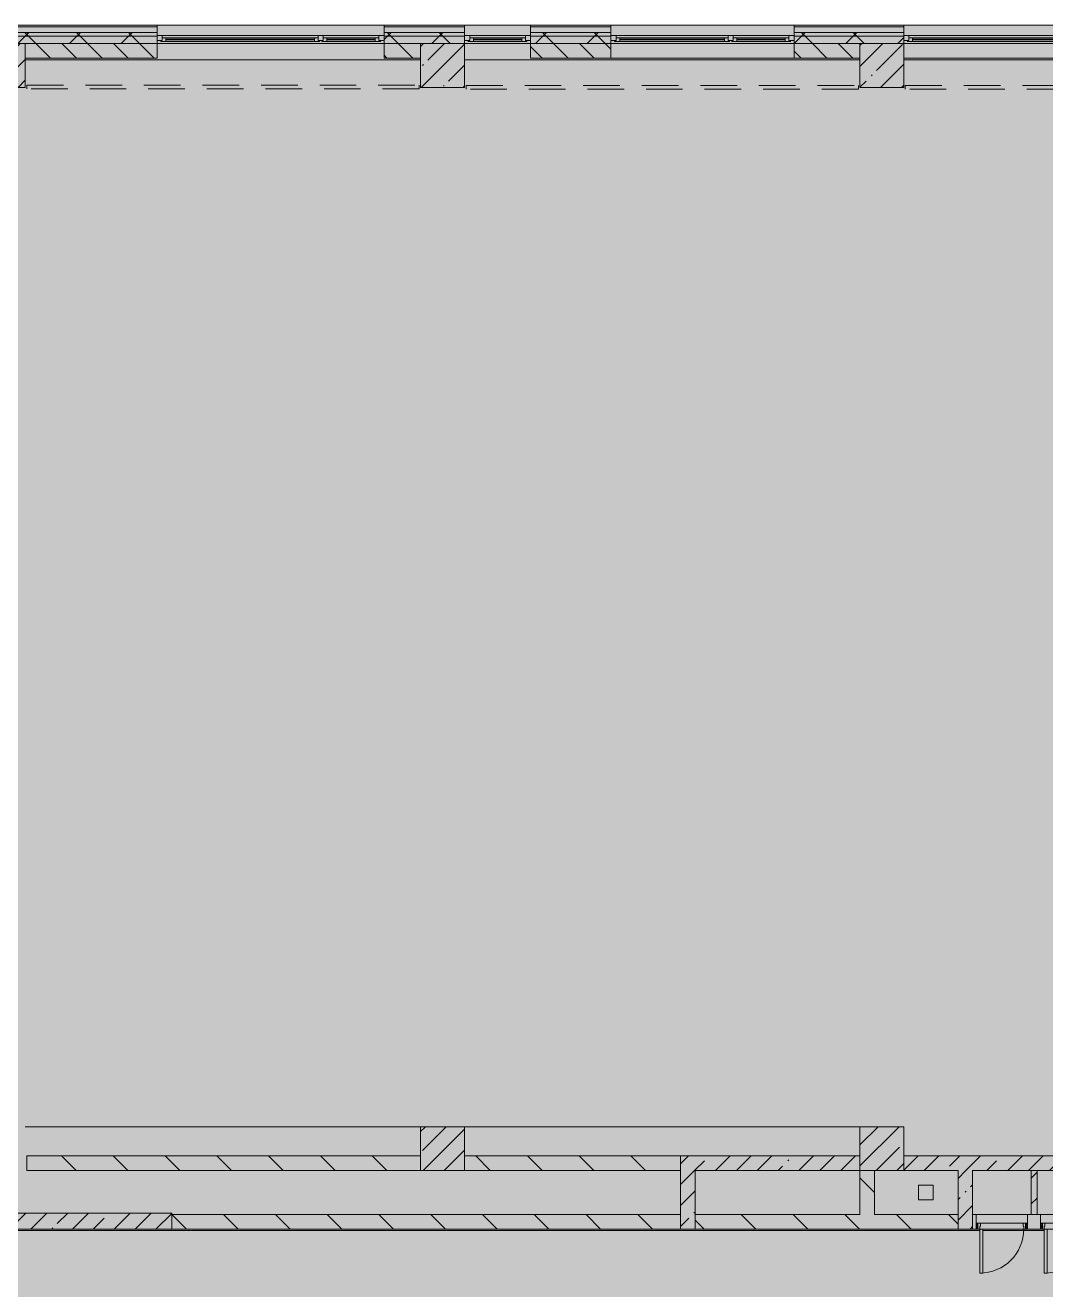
# Model space of a CAD drawing. Header units: millimetres. Extents: x 36059 to 234328, y -8553 to 29000.
# Drawn here: x 150078 to 164016, y 10072 to 27350 of the extents above; entities that cross this region are included whole.
import ezdxf

# ---------------------------------------------------------------- set-up
doc = ezdxf.new("R2010")
doc.units = ezdxf.units.MM
doc.linetypes.add('200_ШТРИХ__ш1_п0_6_', pattern=[800, 500, -300])
doc.layers.add('A-DETL-GENF-2', color=7, linetype='Continuous', lineweight=9, true_color=0xc0c0c0, transparency=0.4)
for name, color, linetype, lineweight in [('A-DETL-MBND-1', 7, '200_ШТРИХ__ш1_п0_6_', 9), ('A-WALL-3', 7, 'Continuous', 5), ('I-WALL-4', 7, 'Continuous', 5), ('S-COLS-3', 7, 'Continuous', 5)]:
    doc.layers.add(name, color=color, linetype=linetype, lineweight=lineweight)
for name, color, linetype, lineweight, true_color in [('A-DOOR-1', 7, 'Continuous', 5, 0xaaaaaa), ('A-DOOR-2', 7, 'Continuous', 5, 0xe2e2e2), ('A-DOOR-3', 7, 'Continuous', 5, 0xb7b7b7), ('A-DOOR-FRAM-1', 7, 'Continuous', 5, 0xe2e2e2), ('A-DOOR-FRAM-2', 7, 'Continuous', 5, 0xaaaaaa), ('A-DOOR-FRAM-3', 7, 'Continuous', 5, 0xb7b7b7), ('A-FLOR-1', 7, 'Continuous', 5, 0xb7b7b7), ('A-GLAZ-3', 7, 'Continuous', 5, 0x737373), ('A-WALL-4', 7, 'Continuous', 5, 0x737373), ('A-WALL-5', 7, 'Continuous', 9, 0x737373), ('I-WALL-3', 7, 'Continuous', 5, 0x737373), ('S-COLS-4', 7, 'Continuous', 5, 0x737373)]:
    doc.layers.add(name, color=color, linetype=linetype, lineweight=lineweight, true_color=true_color)
pattern_1 = [(45, (107317.9, 0), (-353.5534, 353.5534), []), (135, (107317.9, 0), (-353.5534, -353.5534), [])]
pattern_2 = [(45, (107317.9, 0), (-285.1231, 285.1231), []), (45, (107603, 0), (-285.1231, 285.1231), [504.031, -100.806, 16.764, -84.042])]
pattern_3 = [(135, (107317.9, 0), (-353.5534, -353.5534), [])]
pattern_4 = [(135, (1951.41, 164.685), (-14.14214, -14.14214), []), (225, (1951.41, 164.685), (14.14214, -14.14214), [])]
pattern_5 = [(45, (-171.384, 164.685), (-14.1421, 14.1421), []), (135, (-171.384, 164.685), (-14.1421, -14.1421), [])]

# ---------------------------------------------------------------- blocks, each defined once
blk = doc.blocks.new('BSC_Колонна _Прямоугольная - 600х600-23205375-3_10_2_птичка')
at = {"layer": 'S-COLS-3'}
h = blk.add_hatch(dxfattribs=at)
h.set_pattern_fill('FP_113', color=256, style=0, pattern_type=2)
h.set_pattern_definition([(45, (-54460, -12000), (-285.123, 285.123), []), (45, (-54174.88, -12000), (-285.123, 285.123), [504.031, -100.806, 16.764, -84.042])])
h.paths.add_polyline_path([(-300, -300), (300, -300), (300, 300), (-300, 300)])
at = {"layer": 'S-COLS-4'}
for p, q in [((300, 300), (-300, 300)), ((-300, 300), (-300, -300)), ((300, -300), (300, 300)), ((-300, -300), (300, -300))]:
    blk.add_line(p, q, dxfattribs=at)
blk = doc.blocks.new('BSC_Колонна _Прямоугольная - 600х600-V78-3_10_2_птичка')
at = {"layer": 'S-COLS-3'}
h = blk.add_hatch(dxfattribs=at)
h.set_pattern_fill('FP_114', color=256, style=0, pattern_type=2)
h.set_pattern_definition([(45, (-42460, -26800), (-285.123, 285.123), []), (45, (-42174.88, -26800), (-285.123, 285.123), [504.031, -100.806, 16.764, -84.042])])
h.paths.add_polyline_path([(-300, -300), (300, -300), (300, 300), (-300, 300)])
at = {"layer": 'S-COLS-4'}
for p, q in [((300, 300), (-300, 300)), ((-300, 300), (-300, -300)), ((300, -300), (300, 300)), ((-300, -300), (300, -300))]:
    blk.add_line(p, q, dxfattribs=at)
blk = doc.blocks.new('120_Окно_СКБ_2Ст - 120_Окно_СКБ_2Ст 3100х2500 _мал_створка слева_ 2-19089248-3_10_2_птичка')
at = {"layer": 'A-GLAZ-3'}
for p, q in [((-1550, -75), (-1550, -5)), ((-1550, -5), (-1480, -5)), ((1550, -5), (-1550, -5)), ((-1480, -75), (-1550, -75)), ((-1550, -75), (-1500, -75)), ((-1480, -75), (-1500, -75)), ((-1500, -75), (-1500, -85)), ((-1500, -85), (670, -85)), ((670, -85), (-1500, -85)), ((-1480, -5), (-1480, -75)), ((650, -35), (-1480, -35)), ((-1480, -35), (-1480, -75)), ((-1430, -85), (-1430, -35)), ((-1430, -55), (600, -55)), ((600, -65), (-1430, -65)), ((600, -85), (600, -35)), ((650, -75), (650, -5)), ((650, -5), (720, -5)), ((650, -75), (650, -35)), ((720, -75), (650, -75)), ((670, -75), (650, -75)), ((670, -75), (700, -75)), ((670, -85), (670, -75)), ((720, -75), (700, -75)), ((700, -75), (700, -85)), ((700, -85), (1500, -85)), ((1500, -85), (700, -85)), ((720, -5), (720, -75)), ((1480, -35), (720, -35)), ((720, -35), (720, -75)), ((770, -85), (770, -35)), ((770, -55), (1430, -55)), ((1430, -65), (770, -65)), ((1430, -85), (1430, -35)), ((1480, -75), (1480, -5)), ((1480, -5), (1550, -5)), ((1480, -75), (1480, -35)), ((1550, -75), (1480, -75)), ((1500, -75), (1480, -75)), ((1500, -75), (1550, -75)), ((1500, -85), (1500, -75)), ((1550, -5), (1550, -75))]:
    blk.add_line(p, q, dxfattribs=at)
blk = doc.blocks.new('120_Окно_СКБ_2Ст - 120_Окно_СКБ_2Ст 2500х2500 _мал створка справа_-23206729-3_10_2_птичка')
at = {"layer": 'A-GLAZ-3'}
for p, q in [((-1250, -75), (-1250, -5)), ((-1250, -5), (-1180, -5)), ((1250, -5), (-1250, -5)), ((-1180, -75), (-1250, -75)), ((-1250, -75), (-1200, -75)), ((-1180, -75), (-1200, -75)), ((-1200, -75), (-1200, -85)), ((-1200, -85), (370, -85)), ((370, -85), (-1200, -85)), ((-1180, -5), (-1180, -75)), ((350, -35), (-1180, -35)), ((-1180, -35), (-1180, -75)), ((-1130, -85), (-1130, -35)), ((-1130, -55), (300, -55)), ((300, -65), (-1130, -65)), ((300, -85), (300, -35)), ((350, -75), (350, -5)), ((350, -5), (420, -5)), ((350, -75), (350, -35)), ((420, -75), (350, -75)), ((370, -75), (350, -75)), ((370, -75), (400, -75)), ((370, -85), (370, -75)), ((420, -75), (400, -75)), ((400, -75), (400, -85)), ((400, -85), (1200, -85)), ((1200, -85), (400, -85)), ((420, -5), (420, -75)), ((1180, -35), (420, -35)), ((420, -35), (420, -75)), ((470, -85), (470, -35)), ((470, -55), (1130, -55)), ((1130, -65), (470, -65)), ((1130, -85), (1130, -35)), ((1180, -75), (1180, -5)), ((1180, -5), (1250, -5)), ((1180, -75), (1180, -35)), ((1250, -75), (1180, -75)), ((1200, -75), (1180, -75)), ((1200, -75), (1250, -75)), ((1200, -85), (1200, -75)), ((1250, -5), (1250, -75))]:
    blk.add_line(p, q, dxfattribs=at)
blk = doc.blocks.new('120_Окно_СКБ_1Ст - 120_Окно_СКБ_1Ст_900х2500_h_-21649151-3_10_2_птичка')
at = {"layer": 'A-GLAZ-3'}
for p, q in [((-450, -75), (-450, -5)), ((-450, -5), (-380, -5)), ((450, -5), (-450, -5)), ((-380, -75), (-450, -75)), ((-450, -75), (-400, -75)), ((-380, -75), (-400, -75)), ((-400, -75), (-400, -85)), ((-400, -85), (400, -85)), ((400, -85), (-400, -85)), ((-380, -5), (-380, -75)), ((380, -35), (-380, -35)), ((-380, -35), (-380, -75)), ((-330, -85), (-330, -35)), ((-330, -55), (330, -55)), ((330, -65), (-330, -65)), ((330, -85), (330, -35)), ((380, -75), (380, -5)), ((380, -5), (450, -5)), ((380, -75), (380, -35)), ((450, -75), (380, -75)), ((400, -75), (380, -75)), ((400, -75), (450, -75)), ((400, -85), (400, -75)), ((450, -5), (450, -75))]:
    blk.add_line(p, q, dxfattribs=at)
blk = doc.blocks.new('110_Дверь_СКБ_1Ст - д-18 700x2100h_Технический шкаф ЭОМ и СС-V163-3_10_2_птичка')
at = {"layer": 'A-DOOR-1'}
h = blk.add_hatch(dxfattribs=at)
h.set_pattern_fill('FP_151', color=256, style=0, pattern_type=2)
h.set_pattern_definition(pattern_4)
h.paths.add_polyline_path([(362.5, 100), (337.5, 100), (337.5, 20), (362.5, 20)])
at = {"layer": 'A-DOOR-2'}
h = blk.add_hatch(color=256, dxfattribs=at)
h.paths.add_polyline_path([(-312.5, 100), (-312.5, 20), (-277.5, 20), (-277.5, 60), (-287.5, 60), (-292.5, 100)])
h.paths.add_polyline_path([(312.5, 100), (312.5, 60), (302.5, 60), (302.5, 20), (337.5, 20), (337.5, 100)])
at = {"layer": 'A-DOOR-FRAM-1'}
blk.add_hatch(color=256, dxfattribs=at).paths.add_polyline_path([(272.5, 700), (272.5, 100), (312.5, 100), (312.5, 700)])
at = {"layer": 'A-DOOR-FRAM-2'}
h = blk.add_hatch(dxfattribs=at)
h.set_pattern_fill('FP_152', color=256, style=0, pattern_type=2)
h.set_pattern_definition(pattern_5)
h.paths.add_polyline_path([(-312.5, 100), (-337.5, 100), (-337.5, 20), (-312.5, 20)])
at = {"layer": 'A-DOOR-3'}
for p, q in [((312.5, 700), (272.5, 700)), ((272.5, 700), (272.5, 100)), ((312.5, 100), (312.5, 700)), ((272.5, 100), (312.5, 100))]:
    blk.add_line(p, q, dxfattribs=at)
blk.add_arc((312.5, 100), 600, 90, 180, dxfattribs=at)
at = {"layer": 'A-DOOR-FRAM-3'}
for p, q in [((-312.5, 100), (-337.5, 100)), ((-337.5, 100), (-337.5, 20)), ((-337.5, 20), (-312.5, 20)), ((-287.5, 100), (-312.5, 100)), ((-312.5, 100), (-312.5, 20)), ((-312.5, 20), (-312.5, 100)), ((-312.5, 20), (-277.5, 20)), ((-287.5, 60), (-287.5, 100)), ((-287.5, 100), (272.5, 100)), ((-277.5, 60), (-287.5, 60)), ((-277.5, 20), (-277.5, 60)), ((302.5, 20), (-277.5, 20)), ((312.5, 60), (302.5, 60)), ((302.5, 60), (302.5, 20)), ((302.5, 20), (337.5, 20)), ((312.5, 100), (312.5, 60)), ((337.5, 100), (312.5, 100)), ((337.5, 20), (337.5, 100)), ((362.5, 100), (337.5, 100)), ((337.5, 100), (337.5, 20)), ((337.5, 20), (362.5, 20)), ((362.5, 20), (362.5, 100))]:
    blk.add_line(p, q, dxfattribs=at)
blk = doc.blocks.new('110_Дверь_СКБ_1Ст - д-18 700x2100h_Технический шкаф ЭОМ и СС-V164-3_10_2_птичка')
at = {"layer": 'A-DOOR-1'}
h = blk.add_hatch(dxfattribs=at)
h.set_pattern_fill('FP_151', color=256, style=0, pattern_type=2)
h.set_pattern_definition(pattern_4)
h.paths.add_polyline_path([(362.5, 100), (337.5, 100), (337.5, 20), (362.5, 20)])
at = {"layer": 'A-DOOR-2'}
h = blk.add_hatch(color=256, dxfattribs=at)
h.paths.add_polyline_path([(312.5, 100), (312.5, 60), (302.5, 60), (302.5, 20), (337.5, 20), (337.5, 100)])
h.paths.add_polyline_path([(-287.5, 100), (-312.5, 100), (-312.5, 20), (-277.5, 20), (-277.5, 60), (-287.5, 60)])
at = {"layer": 'A-DOOR-FRAM-1'}
blk.add_hatch(color=256, dxfattribs=at).paths.add_polyline_path([(272.5, 700), (272.5, 100), (312.5, 100), (312.5, 700)])
at = {"layer": 'A-DOOR-FRAM-2'}
h = blk.add_hatch(dxfattribs=at)
h.set_pattern_fill('FP_152', color=256, style=0, pattern_type=2)
h.set_pattern_definition(pattern_5)
h.paths.add_polyline_path([(-312.5, 100), (-337.5, 100), (-337.5, 20), (-312.5, 20)])
at = {"layer": 'A-DOOR-3'}
for p, q in [((312.5, 700), (272.5, 700)), ((272.5, 700), (272.5, 100)), ((312.5, 100), (312.5, 700)), ((272.5, 100), (312.5, 100))]:
    blk.add_line(p, q, dxfattribs=at)
blk.add_arc((312.5, 100), 600, 90, 180, dxfattribs=at)
at = {"layer": 'A-DOOR-FRAM-3'}
for p, q in [((-312.5, 100), (-337.5, 100)), ((-337.5, 100), (-337.5, 20)), ((-337.5, 20), (-312.5, 20)), ((-287.5, 100), (-312.5, 100)), ((-312.5, 100), (-312.5, 20)), ((-312.5, 20), (-312.5, 100)), ((-312.5, 20), (-277.5, 20)), ((-287.5, 60), (-287.5, 100)), ((-287.5, 100), (272.5, 100)), ((-277.5, 60), (-287.5, 60)), ((-277.5, 20), (-277.5, 60)), ((302.5, 20), (-277.5, 20)), ((312.5, 60), (302.5, 60)), ((302.5, 60), (302.5, 20)), ((302.5, 20), (337.5, 20)), ((312.5, 100), (312.5, 60)), ((337.5, 100), (312.5, 100)), ((337.5, 20), (337.5, 100)), ((362.5, 100), (337.5, 100)), ((337.5, 100), (337.5, 20)), ((337.5, 20), (362.5, 20)), ((362.5, 20), (362.5, 100))]:
    blk.add_line(p, q, dxfattribs=at)

msp = doc.modelspace()

# ---------------------------------------------------------------- hatches: boundary and pattern name
at = {"layer": 'A-DETL-GENF-2'}
msp.add_hatch(color=256, dxfattribs=at).paths.add_polyline_path([(178169.8, -251.7), (183167.9, -251.7), (183167.9, 3288.3), (191887.9, 3288.3), (191887.9, 27348.3), (149227.9, 27348.3), (149227.9, 23888.3), (145628, 23888.3), (145628, -251.7), (177237.6, -251.7)])
at = {"layer": 'A-WALL-3'}
h = msp.add_hatch(dxfattribs=at)
h.set_pattern_fill('FP_109', color=256, style=0, pattern_type=2)
h.set_pattern_definition(pattern_1)
h.paths.add_polyline_path([(191834.1, 27200), (191887.9, 27200), (191887.9, 27250), (187667.9, 27250), (187667.9, 27200), (191686.8, 27200)])
h.paths.add_polyline_path([(183763.1, 27200), (184567.9, 27200), (184567.9, 27250), (183667.9, 27250), (183667.9, 27200)])
h.paths.add_polyline_path([(174427.9, 27200), (174427.9, 27250), (170177.9, 27250), (170177.9, 27200), (173974.9, 27200)])
h.paths.add_polyline_path([(176927.9, 27200), (178127.9, 27200), (178127.9, 27250), (176927.9, 27250)])
h.paths.add_polyline_path([(180227.9, 27200), (181567.9, 27200), (181567.9, 27250), (180227.9, 27250)])
h.paths.add_polyline_path([(168847.8, 27200), (169277.9, 27200), (169277.9, 27250), (167177.9, 27250), (167177.9, 27200), (167915.6, 27200)])
h.paths.add_polyline_path([(166051.2, 27200), (166277.9, 27200), (166277.9, 27250), (165177.9, 27250), (165177.9, 27200)])
h.paths.add_polyline_path([(161390.2, 27200), (162077.9, 27200), (162077.9, 27250), (160577.9, 27250), (160577.9, 27200)])
h.paths.add_polyline_path([(157661.4, 27200), (158077.9, 27200), (158077.9, 27250), (156978.2, 27250), (156978.2, 27200)])
h.paths.add_polyline_path([(155796.9, 27200), (156078.2, 27200), (156078.2, 27250), (154977.9, 27250), (154977.9, 27200)])
h.paths.add_polyline_path([(149377.9, 27200), (151877.9, 27200), (151877.9, 27250), (149377.9, 27250)])
h = msp.add_hatch(dxfattribs=at)
h.set_pattern_fill('FP_109', color=256, style=0, pattern_type=2)
h.set_pattern_definition(pattern_1)
h.paths.add_polyline_path([(191797.9, 27100), (191887.9, 27100), (191887.9, 27200), (187667.9, 27200), (187667.9, 27100), (191686.8, 27100)])
h.paths.add_polyline_path([(177237.6, 27100), (178127.9, 27100), (178127.9, 27200), (176927.9, 27200), (176927.9, 27100)])
h.paths.add_polyline_path([(180227.9, 27100), (181567.9, 27100), (181567.9, 27200), (180227.9, 27200)])
h.paths.add_polyline_path([(174427.9, 27100), (174427.9, 27200), (170177.9, 27200), (170177.9, 27100), (173974.9, 27100)])
h.paths.add_polyline_path([(183667.9, 27100), (184567.9, 27100), (184567.9, 27200), (183667.9, 27200)])
h.paths.add_polyline_path([(165177.9, 27100), (166277.9, 27100), (166277.9, 27200), (165177.9, 27200)])
h.paths.add_polyline_path([(161390.2, 27100), (162077.9, 27100), (162077.9, 27200), (160577.9, 27200), (160577.9, 27100)])
h.paths.add_polyline_path([(167177.9, 27100), (169277.9, 27100), (169277.9, 27200), (167177.9, 27200)])
h.paths.add_polyline_path([(157661.4, 27100), (158077.9, 27100), (158077.9, 27200), (156978.2, 27200), (156978.2, 27100)])
h.paths.add_polyline_path([(149477.9, 27100), (151877.9, 27100), (151877.9, 27200), (149477.9, 27200)])
h.paths.add_polyline_path([(155796.9, 27100), (156078.2, 27100), (156078.2, 27200), (154977.9, 27200), (154977.9, 27100)])
h = msp.add_hatch(dxfattribs=at)
h.set_pattern_fill('FP_107', color=256, style=0, pattern_type=2)
h.set_pattern_definition([(135, (107317.9, 0), (-176.7767, -176.7767), [])])
h.paths.add_polyline_path([(188467.9, 26900), (191517.9, 26900), (191517.9, 27100), (188467.9, 27100), (188467.9, 27070.9)])
h.paths.add_polyline_path([(187967.9, 26900), (187967.9, 27100), (187667.9, 27100), (187667.9, 26900), (187958, 26900)])
h.paths.add_polyline_path([(181357.9, 26900), (181567.9, 26900), (181567.9, 27100), (181357.9, 27100)])
h.paths.add_polyline_path([(176927.9, 26900), (177627.9, 26900), (177627.9, 27100), (176927.9, 27100)])
h.paths.add_polyline_path([(183667.9, 26900), (184067.9, 26900), (184067.9, 27100), (183667.9, 27100)])
h.paths.add_polyline_path([(180857.9, 26900), (180857.9, 27100), (180227.9, 27100), (180227.9, 26900)])
h.paths.add_polyline_path([(174077.9, 26900), (174427.9, 26900), (174427.9, 27100), (174077.9, 27100)])
h.paths.add_polyline_path([(173477.9, 26900), (173477.9, 27100), (170177.9, 27100), (170177.9, 26900), (171644.4, 26900)])
h.paths.add_polyline_path([(168847.8, 26900), (169277.9, 26900), (169277.9, 27100), (168077.9, 27100), (168077.9, 26900)])
h.paths.add_polyline_path([(167177.9, 26900), (167477.9, 26900), (167477.9, 27100), (167177.9, 27100)])
h.paths.add_polyline_path([(166051.2, 26900), (166277.9, 26900), (166277.9, 27100), (165177.9, 27100), (165177.9, 26900)])
h.paths.add_polyline_path([(161477.9, 26900), (161477.9, 27100), (160577.9, 27100), (160577.9, 26900), (161390.2, 26900)])
h.paths.add_polyline_path([(150203.7, 26900), (151877.9, 26900), (151877.9, 27100), (150077.9, 27100), (150077.9, 26900)])
h.paths.add_polyline_path([(157661.4, 26900), (158077.9, 26900), (158077.9, 27100), (156978.2, 27100), (156978.2, 26900)])
h.paths.add_polyline_path([(155477.9, 26900), (155477.9, 27100), (154977.9, 27100), (154977.9, 26900)])
at = {"layer": 'I-WALL-4'}
h = msp.add_hatch(dxfattribs=at)
h.set_pattern_fill('FP_108', color=256, style=0, pattern_type=2)
h.set_pattern_definition(pattern_3)
h.paths.add_polyline_path([(159027.9, 11700), (159027.9, 11900), (156077.9, 11900), (156077.9, 11700)])
h.paths.add_polyline_path([(153000.3, 11700), (155477.9, 11700), (155477.9, 11900), (150097.9, 11900), (150097.9, 11700)])
h = msp.add_hatch(dxfattribs=at)
h.set_pattern_fill('FP_105', color=256, style=0, pattern_type=2)
h.set_pattern_definition(pattern_2)
h.paths.add_polyline_path([(161477.9, 11700), (161477.9, 11900), (159027.9, 11900), (159027.9, 11700), (160458, 11700)])
h = msp.add_hatch(dxfattribs=at)
h.set_pattern_fill('FP_105', color=256, style=0, pattern_type=2)
h.set_pattern_definition(pattern_2)
h.paths.add_polyline_path([(169277.9, 11700), (173477.9, 11700), (173477.9, 11900), (168077.9, 11900), (168077.9, 11700), (168677.9, 11700)])
h.paths.add_polyline_path([(162077.9, 11700), (167477.9, 11700), (167477.9, 11900), (162077.9, 11900)])
h = msp.add_hatch(dxfattribs=at)
h.set_pattern_fill('FP_105', color=256, style=0, pattern_type=2)
h.set_pattern_definition(pattern_2)
h.paths.add_polyline_path([(159227.9, 10900), (159227.9, 11700), (159027.9, 11700), (159027.9, 10900)])
h = msp.add_hatch(dxfattribs=at)
h.set_pattern_fill('FP_108', color=256, style=0, pattern_type=2)
h.set_pattern_definition(pattern_3)
h.paths.add_polyline_path([(161477.9, 11100), (161677.9, 11100), (161677.9, 11700), (161477.9, 11700), (161477.9, 11221)])
h = msp.add_hatch(dxfattribs=at)
h.set_pattern_fill('FP_105', color=256, style=0, pattern_type=2)
h.set_pattern_definition(pattern_2)
h.paths.add_polyline_path([(162817.9, 10900), (163017.9, 10900), (163017.9, 11700), (162817.9, 11700), (162817.9, 11100)])
h = msp.add_hatch(dxfattribs=at)
h.set_pattern_fill('FP_110', color=256, style=0, pattern_type=2)
h.set_pattern_definition([(45, (107317.9, 0), (-176.7767, 176.7767), [])])
h.paths.add_polyline_path([(163897.1, 11100), (163897.1, 11700), (163817.1, 11700), (163817.1, 11100)])
h = msp.add_hatch(dxfattribs=at)
h.set_pattern_fill('FP_105', color=256, style=0, pattern_type=2)
h.set_pattern_definition(pattern_2)
h.paths.add_polyline_path([(152077.9, 10900), (152077.9, 11120), (149697.9, 11120), (149697.9, 10900)])
h = msp.add_hatch(dxfattribs=at)
h.set_pattern_fill('FP_108', color=256, style=0, pattern_type=2)
h.set_pattern_definition(pattern_3)
h.paths.add_polyline_path([(168477.9, 10900), (168477.9, 11100), (166657.9, 11100), (166657.9, 10900), (167915.6, 10900)])
h.paths.add_polyline_path([(164652.9, 10900), (164825.7, 10900), (164825.7, 11100), (164645.7, 11100), (164645.7, 10900)])
h.paths.add_polyline_path([(165525.7, 10900), (165705.7, 10900), (165705.7, 11100), (165525.7, 11100), (165525.7, 10980)])
h.paths.add_polyline_path([(166457.9, 10900), (166457.9, 11100), (166405.7, 11100), (166405.7, 10900)])
h.paths.add_polyline_path([(163945.7, 10900), (163945.7, 11100), (163765.7, 11100), (163765.7, 10900)])
h.paths.add_polyline_path([(162322.4, 10900), (162817.9, 10900), (162817.9, 11100), (159227.9, 11100), (159227.9, 10900), (160458, 10900)])
h.paths.add_polyline_path([(163017.9, 10900), (163065.7, 10900), (163065.7, 11100), (163017.9, 11100), (163017.9, 10980)])
h.paths.add_polyline_path([(156729.2, 10900), (159027.9, 10900), (159027.9, 11100), (152077.9, 11100), (152077.9, 10900), (153000.3, 10900)])
at = {"layer": 'S-COLS-3'}
h = msp.add_hatch(dxfattribs=at)
h.set_pattern_fill('FP_105', color=256, style=0, pattern_type=2)
h.set_pattern_definition(pattern_2)
h.paths.add_polyline_path([(155796.9, 26500), (156077.9, 26500), (156077.9, 27100), (155477.9, 27100), (155477.9, 26500)])
h = msp.add_hatch(dxfattribs=at)
h.set_pattern_fill('FP_105', color=256, style=0, pattern_type=2)
h.set_pattern_definition(pattern_2)
h.paths.add_polyline_path([(162077.9, 26500), (162077.9, 27100), (161477.9, 27100), (161477.9, 26500)])
h = msp.add_hatch(dxfattribs=at)
h.set_pattern_fill('FP_105', color=256, style=0, pattern_type=2)
h.set_pattern_definition(pattern_2)
h.paths.add_polyline_path([(156077.9, 11700), (156077.9, 12300), (155477.9, 12300), (155477.9, 11700)])

# ---------------------------------------------------------------- linework, layer by layer
at = {"layer": 'A-DETL-MBND-1'}
for p, q in [((150098.9, 26530), (150098.9, 26480)), ((150098.9, 26530), (155457.9, 26530)), ((155457.9, 26480), (150098.9, 26480)), ((155457.9, 26480), (155457.9, 26530)), ((156099.2, 26529), (156099.2, 26479)), ((156099.2, 26529), (161456.9, 26529)), ((161456.9, 26479), (156099.2, 26479)), ((161456.9, 26479), (161456.9, 26529)), ((162097.9, 26529), (162097.9, 26479)), ((162097.9, 26529), (167457.9, 26529)), ((167457.9, 26479), (162097.9, 26479))]:
    msp.add_line(p, q, dxfattribs=at)
at = {"layer": 'A-FLOR-1'}
for p, q in [((155477.9, 12300), (150077.9, 12300)), ((161477.9, 12300), (156077.9, 12300)), ((162277.9, 11500), (162477.9, 11500)), ((162277.9, 11300), (162277.9, 11500)), ((162477.9, 11500), (162477.9, 11300)), ((162477.9, 11300), (162277.9, 11300)), ((163115.7, 10880), (149717.9, 10880)), ((163995.7, 10880), (163155.7, 10880))]:
    msp.add_line(p, q, dxfattribs=at)
at = {"layer": 'A-WALL-3'}
for p in [(149227.9, 27350), (183667.9, 27350)]:
    msp.add_line(p, (156978.2, 27350), dxfattribs=at)
at = {"layer": 'A-WALL-4'}
for p, q in [((151877.9, 26900), (151877.9, 27348.3)), ((154977.9, 27348.3), (154977.9, 26900)), ((156078.2, 26900), (156078.2, 27348.3)), ((156978.2, 27348.3), (156978.2, 26900)), ((158077.9, 26900), (158077.9, 27348.3)), ((160577.9, 27348.3), (160577.9, 26900)), ((162077.9, 27100), (162077.9, 27348.3)), ((161477.9, 27100), (150077.9, 27100)), ((155477.9, 26900), (155477.9, 27100)), ((156077.9, 27100), (156077.9, 26900)), ((177627.9, 27100), (160577.9, 27100)), ((161477.9, 26900), (161477.9, 27100)), ((150077.9, 26900), (151877.9, 26900)), ((154977.9, 26900), (155477.9, 26900)), ((156077.9, 26900), (156078.2, 26900)), ((156978.2, 26900), (158077.9, 26900)), ((160577.9, 26900), (161477.9, 26900))]:
    msp.add_line(p, q, dxfattribs=at)
at = {"layer": 'A-WALL-5'}
for p, q in [((151877.9, 27330), (149247.9, 27330)), ((156078.2, 27330), (154977.9, 27330)), ((158077.9, 27330), (156978.2, 27330)), ((162077.9, 27330), (160577.9, 27330)), ((151877.9, 27250), (149327.9, 27250)), ((151877.9, 27200), (149377.9, 27200)), ((156078.2, 27250), (154977.9, 27250)), ((156078.2, 27200), (154977.9, 27200)), ((158077.9, 27250), (156978.2, 27250)), ((158077.9, 27200), (156978.2, 27200)), ((162077.9, 27250), (160577.9, 27250)), ((162077.9, 27200), (160577.9, 27200)), ((159027.9, 11700), (159027.9, 11900)), ((163897.1, 11700), (163817.1, 11700)), ((159027.9, 10900), (159027.9, 11100)), ((159227.9, 10900), (159227.9, 11100)), ((162817.9, 10900), (162817.9, 11100)), ((163017.9, 10900), (163017.9, 11100)), ((163817.1, 11100), (163897.1, 11100))]:
    msp.add_line(p, q, dxfattribs=at)
at = {"layer": 'I-WALL-3'}
for p, q in [((151877.9, 27100), (154977.9, 27100)), ((156078.2, 27100), (156978.2, 27100)), ((158077.9, 27100), (160577.9, 27100)), ((162077.9, 27100), (165177.9, 27100)), ((155477.9, 26880), (150077.9, 26880)), ((161477.9, 26880), (156077.9, 26880)), ((160577.9, 26900), (158077.9, 26900)), ((165177.9, 26900), (162077.9, 26900)), ((167477.9, 26880), (162077.9, 26880)), ((155477.9, 11900), (150097.9, 11900)), ((150097.9, 11900), (150097.9, 11700)), ((155477.9, 11700), (155477.9, 11900)), ((161477.9, 11900), (156077.9, 11900)), ((156077.9, 11900), (156077.9, 11700)), ((167477.9, 11900), (162077.9, 11900)), ((150097.9, 11700), (155477.9, 11700)), ((156077.9, 11700), (159027.9, 11700)), ((159027.9, 11700), (159027.9, 11100)), ((159227.9, 11100), (159227.9, 11700)), ((159227.9, 11700), (161477.9, 11700)), ((161477.9, 11700), (161477.9, 11100)), ((161677.9, 11100), (161677.9, 11700)), ((162077.9, 11700), (162817.9, 11700)), ((162817.9, 11700), (162817.9, 11100)), ((163017.9, 11100), (163017.9, 11700)), ((163017.9, 11700), (163817.1, 11700)), ((163817.1, 11700), (163817.1, 11100)), ((163897.1, 11100), (163897.1, 11700)), ((163897.1, 11700), (164697.1, 11700)), ((152077.9, 11120), (149697.9, 11120)), ((152077.9, 10900), (152077.9, 11120)), ((159027.9, 11100), (152077.9, 11100)), ((161477.9, 11100), (159227.9, 11100)), ((162817.9, 11100), (161677.9, 11100)), ((163017.9, 11100), (163817.1, 11100)), ((163065.7, 10980), (163065.7, 11100)), ((163765.7, 11100), (163765.7, 10980)), ((163897.1, 11100), (164697.1, 11100)), ((163945.7, 10980), (163945.7, 11100)), ((149697.9, 10900), (163065.7, 10900)), ((163765.7, 10900), (163945.7, 10900))]:
    msp.add_line(p, q, dxfattribs=at)
at = {"layer": 'S-COLS-4'}
for p, q in [((156077.9, 27100), (155477.9, 27100)), ((155477.9, 27100), (155477.9, 26900)), ((156077.9, 26900), (156077.9, 27100)), ((162077.9, 27100), (161477.9, 27100)), ((161477.9, 27100), (161477.9, 26900)), ((162077.9, 26500), (162077.9, 27100)), ((155477.9, 26900), (155477.9, 26500)), ((156077.9, 26500), (156077.9, 26900)), ((161477.9, 26900), (161477.9, 26500)), ((155477.9, 26500), (156077.9, 26500)), ((161477.9, 26500), (162077.9, 26500)), ((156077.9, 12300), (155477.9, 12300)), ((155477.9, 12300), (155477.9, 11900)), ((156077.9, 11900), (156077.9, 12300)), ((155477.9, 11900), (155477.9, 11700)), ((156077.9, 11700), (156077.9, 11900)), ((155477.9, 11700), (156077.9, 11700))]:
    msp.add_line(p, q, dxfattribs=at)

# ---------------------------------------------------------------- block references
at = {"layer": 'A-DOOR-3', "rotation": 180}
for name, p in [('110_Дверь_СКБ_1Ст - д-18 700x2100h_Технический шкаф ЭОМ и СС-V163-3_10_2_птичка', (163428.2, 11000)), ('110_Дверь_СКБ_1Ст - д-18 700x2100h_Технический шкаф ЭОМ и СС-V164-3_10_2_птичка', (164308.2, 11000))]:
    msp.add_blockref(name, p, dxfattribs=at)
at = {"layer": 'A-GLAZ-3'}
for name, p in [('120_Окно_СКБ_2Ст - 120_Окно_СКБ_2Ст 3100х2500 _мал_створка слева_ 2-19089248-3_10_2_птичка', (153427.9, 27215)), ('120_Окно_СКБ_1Ст - 120_Окно_СКБ_1Ст_900х2500_h_-21649151-3_10_2_птичка', (156528.2, 27215)), ('120_Окно_СКБ_2Ст - 120_Окно_СКБ_2Ст 2500х2500 _мал створка справа_-23206729-3_10_2_птичка', (159327.9, 27215)), ('120_Окно_СКБ_2Ст - 120_Окно_СКБ_2Ст 3100х2500 _мал_створка слева_ 2-19089248-3_10_2_птичка', (163627.9, 27215))]:
    msp.add_blockref(name, p, dxfattribs=at)
at = {"layer": 'S-COLS-4'}
for name, p in [('BSC_Колонна _Прямоугольная - 600х600-V78-3_10_2_птичка', (149777.9, 26800)), ('BSC_Колонна _Прямоугольная - 600х600-23205375-3_10_2_птичка', (161777.9, 12000))]:
    msp.add_blockref(name, p, dxfattribs=at)

doc.saveas('drawing.dxf')
